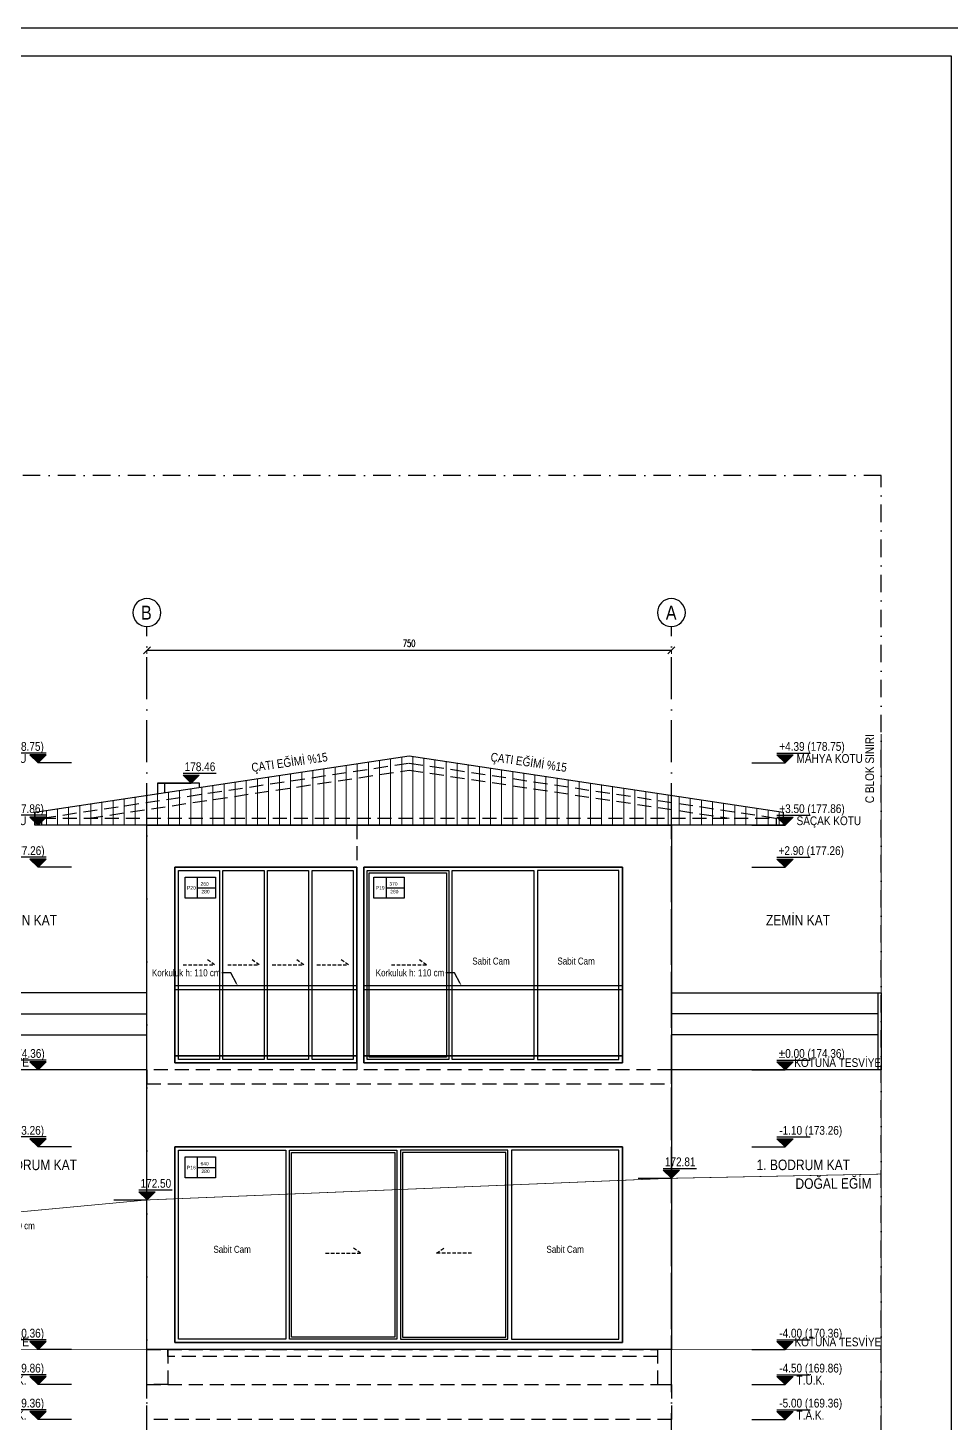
# Model space of a CAD drawing. Header units: millimetres. Extents: x 82776 to 137242, y 11666 to 27998.
# Drawn here: x 115761 to 117081, y 17114 to 19109 of the extents above; entities that cross this region are included whole.
import ezdxf
from ezdxf import colors
from ezdxf.entities.mleader import LeaderData, LeaderLine
from ezdxf.enums import TextEntityAlignment as Align
from ezdxf.math import Vec2, Vec3

# ---------------------------------------------------------------- set-up
doc = ezdxf.new("R2010")
doc.units = ezdxf.units.MM
for name, pattern in [('( Hidden )', [0.375, 0.25, -0.125]), ('ACAD_ISO03W100', [30, 12, -18]), ('ACAD_ISO10W100', [18, 12, -3, 0, -3]), ('DASHDOT', [1, 0.5, -0.25, 0, -0.25]), ('DASHED', [15, 10, -5])]:
    doc.linetypes.add(name, pattern=pattern)
doc.layers.add('0_IFC_Blok Sınırı', color=32, linetype='ACAD_ISO03W100', lineweight=0)
for name, color, linetype in [('0_IFC_Concrete Trace', 253, '( Hidden )'), ('0_IFC_Dimension_Exterior_50', 253, 'Continuous'), ('0_IFC_Elevation_2', 31, 'Continuous'), ('0_IFC_Elevation_3', 21, 'Continuous'), ('0_IFC_Elevation_4', 11, 'Continuous'), ('0_IFC_Elevation_5', 252, 'Continuous'), ('0_IFC_Grid', 14, 'ACAD_ISO10W100'), ('0_IFC_Grid_Text_100', 14, 'Continuous'), ('0_IFC_Hatch', 250, 'Continuous'), ('0_IFC_Legend_Viewport', 7, 'Continuous'), ('0_IFC_Notation_Level_50', 160, 'Continuous'), ('0_IFC_Notation_Section_50', 10, 'Continuous'), ('0_IFC_Text_Explanation_20', 231, 'Continuous'), ('0_IFC_Text_Explanation_50', 231, 'Continuous'), ('2_IFC_Handrail', 181, 'Continuous'), ('3_IFC_Window', 136, 'Continuous'), ('7_IFC_Landscape', 45, 'Continuous')]:
    doc.layers.add(name, color=color, linetype=linetype)
doc.styles.add('IFC_TEXT', font='ARIALN.TTF')
doc.styles.add('IFC_TEXT_DIM', font='romans.shx', dxfattribs={"width": 0.7})
doc.styles.get("Standard").update_dxf_attribs({"font": 'arial.ttf'})
doc.dimstyles.new('IFC_Dim50', dxfattribs={"dimtxt": 10, "dimasz": 10, "dimexe": 0.00125, "dimexo": 0.000625, "dimgap": 5, "dimtad": 1, "dimdec": 4, "dimrnd": 0.5, "dimzin": 9, "dimtxsty": 'IFC_TEXT_DIM', "dimblk": 'OBLIQUE', "dimcen": -2.5, "dimclrd": 256, "dimclre": 256, "dimclrt": 256, "dimazin": 0, "dimtfac": 1, "dimtdec": 4, "dimtix": 1, "dimtmove": 1, "dimatfit": 3, "dimfxl": 5, "dimfxlon": 1, "dimtfillclr": 256, "dimlwd": -1, "dimlwe": 5, "dimarcsym": 0})

# ---------------------------------------------------------------- blocks, each defined once
blk = doc.blocks.new('*U2564')
at = {"layer": '0_IFC_Legend_Viewport', "transparency": 33554687}
blk.add_lwpolyline([(-2582.559878311266, 2920.000000000932), (0, 2920.000000000932), (0, 0), (-2582.559878311266, 0)], close=True, dxfattribs=at)
at = {"style": 'IFC_TEXT'}
for tag, p in [('PAFTA', (-2118.308722320522, 17.92217528726905)), ('KOT', (-1159.062316709198, 17.96195260528475)), ('OLCEK', (-110.4468044673558, 17.90858112834394))]:
    blk.add_attdef(tag, p, '', height=35, dxfattribs=at)
blk = doc.blocks.new('0_IFC_AXIS_TEXT_100')
at = {"layer": '0_IFC_Grid_Text_100'}
blk.add_circle((0, 1000), 1000, dxfattribs=at)
at = {"layer": '0_IFC_Grid_Text_100', "style": 'IFC_TEXT'}
blk.add_attdef('AXIS_NO', text='', height=1000, dxfattribs=at).set_placement((0, 992.7158909265999), align=Align.MIDDLE_CENTER)
blk = doc.blocks.new('_Oblique')
at = {"color": 0, "linetype": 'ByBlock', "lineweight": -2}
blk.add_line((-0.5, -0.5), (0.5, 0.5), dxfattribs=at)
blk = doc.blocks.new('*D2534')
at = {"layer": '0_IFC_Dimension_Exterior_50', "lineweight": 5, "transparency": 16777216}
for p, q in [((113865.348966782, 18658.34858743125), (113865.348966782, 18663.34983743125)), ((114615.348966782, 18658.34858743125), (114615.348966782, 18663.34983743125))]:
    blk.add_line(p, q, dxfattribs=at)
at = {"layer": '0_IFC_Dimension_Exterior_50', "transparency": 16777216}
blk.add_line((113865.348966782, 18663.34858743125), (114615.348966782, 18663.34858743125), dxfattribs=at)
at = {"layer": 'Defpoints', "color": 0, "transparency": 16777216}
for p in [(114615.348966782, 18663.34858743125), (113865.348966782, 18597.29990863693), (114615.348966782, 18597.29990863622)]:
    blk.add_point(p, dxfattribs=at)
at = {"layer": '0_IFC_Dimension_Exterior_50', "transparency": 16777216, "xscale": 10, "yscale": 10, "zscale": 10, "rotation": 180}
blk.add_blockref('_Oblique', (113865.348966782, 18663.34858743125), dxfattribs=at)
at = {"layer": '0_IFC_Dimension_Exterior_50', "transparency": 16777216, "xscale": 10, "yscale": 10, "zscale": 10}
blk.add_blockref('_Oblique', (114615.348966782, 18663.34858743125), dxfattribs=at)
at = {"layer": '0_IFC_Dimension_Exterior_50', "transparency": 16777216, "insert": (114240.348966782, 18673.34858743125), "char_height": 10, "attachment_point": 5, "style": 'IFC_TEXT_DIM'}
blk.add_mtext('750', dxfattribs=at)
blk = doc.blocks.new('0_IFC_WINDOWTAG_EL')
blk.add_wipeout([(1.191932521083002, 15.000000000000021), (23.00000000000002, 15.000000000000021), (23.00000000000002, 2.4868995751603507e-14), (1.191932521083002, 2.4868995751603507e-14)])
at = {"layer": '0_IFC_Text_Explanation_50'}
blk.add_lwpolyline([(1.191932521083003, 15), (23, 15), (23, 0), (1.191932521083003, 0)], close=True, dxfattribs=at)
for points in [[(10, 15), (10, 0)], [(10, 7.5), (23, 7.5)]]:
    blk.add_lwpolyline(points, dxfattribs=at)
for tag, p in [('EN', (12.1224833712622, 8.96334404722438)), ('KOD', (1.884709104908438, 6.157988156248393)), ('YÜKSEKLİK', (12.53212824393995, 3.473431887337937))]:
    blk.add_attdef(tag, p, '', height=2.5, dxfattribs=at)
blk = doc.blocks.new('*U2547')
blk.add_wipeout([(0, -1.1368683772161603e-13), (639.9999999999999, -2.661408871063031e-10), (640.0000000000007, -279.99999999999824), (-1.1641532182693481e-10, -280)])
at = {"layer": '3_IFC_Window'}
for points in [[(163.75, -5.000001530888766), (317.4999999991269, -5.000001530886947), (317.4889333323954, -274.9999999999982), (163.7389333332685, -275)], [(166.7498770395614, -8.000001530888767), (314.4998770336388, -8.000001530886948), (314.489056292834, -271.9999999999982), (166.7390562987566, -272)], [(476.2500000000145, -5.000001530885128), (322.5, -5.000001530886947), (322.5110666667315, -274.9999999999982), (476.261066666746, -274.9999999999964)], [(473.2501229604531, -8.000001530885129), (325.5001229654881, -8.000001530886948), (325.5109437062929, -271.9999999999982), (473.2609437012579, -271.9999999999964)], [(634.9889333333849, -5.000001530886947), (481.2500000000145, -5.000001530885128), (481.261066666746, -274.9999999999964), (635.0000000001164, -274.9999999999982)]]:
    blk.add_lwpolyline(points, close=True, dxfattribs=at)
at = {"layer": '3_IFC_Window', "linetype": '( Hidden )', "ltscale": 20}
for points in [[(215.6248770370293, -152.2377472059543), (265.6248770370293, -152.2377472059543), (253.5363473433681, -143.5764531628902)], [(424.3751229629706, -152.2377472059543), (374.3751229629706, -152.2377472059543), (386.4636526566319, -143.5764531628902)]]:
    blk.add_lwpolyline(points, dxfattribs=at)
at = {"transparency": 33554687}
ref = blk.add_blockref('0_IFC_WINDOWTAG_EL', (12.12672376968839, -44.49952362805743), dxfattribs=dict(at, xscale=2, yscale=2, zscale=2))
ref.add_attrib('YÜKSEKLİK', '280', (38.02389228121319, -37.55265985384722), dxfattribs={"layer": '0_IFC_Text_Explanation_20', "height": 5})
ref.add_attrib('EN', '640', (36.74406515456212, -26.57283553436537), dxfattribs={"layer": '0_IFC_Text_Explanation_20', "height": 5})
ref.add_attrib('KOD', 'P16', (17.45899761321197, -32.18354731567342), dxfattribs={"layer": '0_IFC_Text_Explanation_20', "height": 5})
at = {"layer": '0_IFC_Text_Explanation_50', "char_height": 10, "attachment_point": 5, "style": 'IFC_TEXT'}
for insert in [(81.88053333330026, -146.7130825418044, -87363.20190429698), (558.1194666667142, -146.7130825417953, -87363.20190429698)]:
    blk.add_mtext_dynamic_manual_height_columns('Sabit Cam', width=167.3509274624193, gutter_width=12.5, heights=[0], dxfattribs=dict(at, insert=insert))
at = {"layer": '3_IFC_Window'}
for points in [[(0, 0), (640, 1.819e-12), (639.9999999998835, -279.9999999999982), (-1.164153e-10, -280)], [(5.011066666615079, -5.000001530888766), (158.75, -5.000001530888766), (158.7389333332685, -275), (4.999999999883584, -275)]]:
    blk.add_lwpolyline(points, close=True, dxfattribs=at)
blk = doc.blocks.new('*U2548')
blk.add_wipeout([(0, 280.0000000000946), (260, 280.00000000000006), (260, 0), (0, 9.455902727495413e-11)])
at = {"layer": '3_IFC_Window'}
blk.add_lwpolyline([(0, 280.0000000000946), (260, 280), (260, 0), (0, 9.45874e-11)], close=True, dxfattribs=at)
for points in [[(63.75, 5.000000000069121), (5, 5.000000000094587), (5, 275.0000000000946), (63.75, 275.0000000000691), (63.75, 5.000000000069121)], [(127.5, 5.000000000069121), (68.75, 5.000000000094587), (68.75, 275.0000000000946), (127.5, 275.0000000000691), (127.5, 5.000000000069121)], [(191.25, 5.000000000069121), (132.5, 5.000000000094587), (132.5, 275.0000000000946), (191.25, 275.0000000000691), (191.25, 5.000000000069121)], [(255, 5.000000000069121), (196.25, 5.000000000094587), (196.25, 275.0000000000946), (255, 275.0000000000691), (255, 5.000000000069121)]]:
    blk.add_lwpolyline(points, dxfattribs=at)
at = {"layer": '3_IFC_Window', "linetype": '( Hidden )', "ltscale": 20}
for points in [[(11.875, 140.0000000000564), (56.875, 140.0000000000564), (44.63903087090876, 148.6764658400097)], [(75.625, 140.0000000000564), (120.625, 140.0000000000564), (108.3890308709087, 148.6764658400097)], [(139.375, 140.0000000000564), (184.375, 140.0000000000564), (172.1390308709087, 148.6764658400097)], [(203.125, 140.0000000000564), (248.125, 140.0000000000564), (235.8890308709088, 148.6764658400097)]]:
    blk.add_lwpolyline(points, dxfattribs=at)
at = {"transparency": 33554687}
ref = blk.add_blockref('0_IFC_WINDOWTAG_EL', (12.1161349578324, 235.5000000000946), dxfattribs=dict(at, xscale=2, yscale=2, zscale=2))
ref.add_attrib('YÜKSEKLİK', '280', (38.0133034693572, 242.4468637743048), dxfattribs={"layer": '0_IFC_Text_Explanation_20', "height": 5})
ref.add_attrib('EN', '260', (36.73347634270613, 253.4266880937867), dxfattribs={"layer": '0_IFC_Text_Explanation_20', "height": 5})
ref.add_attrib('KOD', 'P20', (17.44840880141419, 247.8159763124786), dxfattribs={"layer": '0_IFC_Text_Explanation_20', "height": 5})
blk = doc.blocks.new('*U2549')
blk.add_wipeout([(1.1638690011750441e-10, 279.9999999999992), (370.0000000001164, 279.99999999999795), (370.0000000001175, 1.9940671336371452e-10), (0, 2.006572685786523e-10)])
at = {"layer": '3_IFC_Window'}
for points in [[(1.164153e-10, 280), (370.0000000001164, 280.0000000001983), (370, 2.000888e-10), (0, 0)], [(5.011066666731494, 274.9999984691094), (121.6576666667824, 274.9999984691094), (121.6466000000509, 5), (5, 5)], [(126.6576666667824, 274.9999984691094), (243.3423333325773, 274.9999984691131), (243.3312666658458, 5.000000000001818), (126.6466000000509, 5)], [(365.0000000001164, 274.9999984691167), (248.3423333334504, 274.9999984691131), (248.3534000001819, 5.000000000001818), (365.0110666668479, 5.000000000003637)]]:
    blk.add_lwpolyline(points, close=True, dxfattribs=at)
at = {"layer": '3_IFC_Window', "linetype": '( Hidden )', "ltscale": 20}
blk.add_lwpolyline([(39.78254370384093, 139.9999999997817), (89.78254370384091, 139.9999999997817), (77.69401401017967, 148.6612940428458)], dxfattribs=at)
at = {"layer": '0_IFC_Text_Explanation_50', "char_height": 10, "attachment_point": 5, "style": 'IFC_TEXT'}
for insert in [(182.078833333464, 145.5246646639498, -87363.20190429698), (303.7500000005675, 145.5246646639534, -87363.20190429698)]:
    blk.add_mtext_dynamic_manual_height_columns('Sabit Cam', width=167.3509274624193, gutter_width=12.5, heights=[0], dxfattribs=dict(at, insert=insert))
at = {"transparency": 33554687}
ref = blk.add_blockref('0_IFC_WINDOWTAG_EL', (12.12672376980481, 235.5004763719407), dxfattribs=dict(at, xscale=2, yscale=2, zscale=2))
ref.add_attrib('YÜKSEKLİK', '280', (38.02389228132961, 242.447340146151), dxfattribs={"layer": '0_IFC_Text_Explanation_20', "height": 5})
ref.add_attrib('EN', '370', (36.74406515467854, 253.4271644656328), dxfattribs={"layer": '0_IFC_Text_Explanation_20', "height": 5})
ref.add_attrib('KOD', 'P19', (17.45899761332839, 247.8164526843248), dxfattribs={"layer": '0_IFC_Text_Explanation_20', "height": 5})
at = {"layer": '3_IFC_Window'}
blk.add_lwpolyline([(8.010943703760859, 271.9999984691094), (118.6575437012943, 271.9999984691094), (118.6467229604895, 7.999999999998181), (8.000122962956082, 8)], close=True, dxfattribs=at)
blk = doc.blocks.new('C_GR3_DOGRAMALAR')
for name, p in [('*U2548', (-709.9999999997817, 459.9999999999054)), ('*U2549', (-439.9999999976716, 459.9999999999054)), ('*U2547', (-709.9999999997817, 340))]:
    blk.add_blockref(name, p)
blk = doc.blocks.new('*U2565')
at = {"layer": '2_IFC_Handrail'}
for points in [[(260.00000000211, 95), (260.00000000211, 100), (-5.82077e-11, 100), (0, 95)], [(0, 95), (260.0000000021682, 95), (260.0000000021682, 0), (0, 0)], [(260.0000000021682, 0), (260.0000000021682, -10), (0, -10), (0, 0)]]:
    blk.add_lwpolyline(points, close=True, dxfattribs=at)
blk = doc.blocks.new('*U2566')
at = {"layer": '2_IFC_Handrail'}
for points in [[(370.0000000001164, 95), (370.0000000001164, 100), (-5.82077e-11, 100), (0, 95)], [(0, 95), (370.0000000001746, 95), (370.0000000001746, 0), (0, 0)], [(370.0000000001746, 0), (370.0000000001746, -10), (0, -10), (0, 0)]]:
    blk.add_lwpolyline(points, close=True, dxfattribs=at)
blk = doc.blocks.new('C_GR3_ALTLIK')
at = {"layer": '0_IFC_Hatch', "lineweight": 0}
h = blk.add_hatch(dxfattribs=at)
h.set_pattern_fill('LINE', color=256, scale=5, angle=90)
h.set_pattern_definition([(90, (-67267.27792039762, -17219.19532908898), (-15.875, 1e-15), [])])
h.paths.add_polyline_path([(-910.0000000042928, 768.6118742026192), (-375.0000000040018, 848.8618742055477), (159.9999999957072, 768.6118742027065), (159.9999999957072, 749.999999994441), (-910.0000000042928, 749.999999994441)])
at = {"layer": '0_IFC_Elevation_2'}
blk.add_lwpolyline([(-750.0000000023283, 749.999999994441), (-7.275958e-10, 749.999999994441), (0, -3.638e-12), (-750.0000000016007, -3.638e-12)], close=True, dxfattribs=at)
at = {"layer": '0_IFC_Elevation_3'}
for points in [[(-910.0000000042928, 768.6118742026192), (-375.0000000040018, 848.8618742055477), (159.9999999957072, 768.6118742027065), (159.9999999957072, 749.999999994441), (-910.0000000042928, 749.999999994441)], [(-710.000000005064, 409.9999999999964), (-450.000000005064, 409.9999999999964), (-450.000000005064, 689.9999999999962), (-710.000000005064, 689.9999999999962)], [(-440.000000002954, 409.9999999999018), (-70.00000000295404, 409.9999999999018), (-70.00000000295404, 689.9999999999018), (-440.000000002954, 689.9999999999018)], [(-710.0000000051805, 9.999999999996362), (-70.00000000518048, 9.999999999996362), (-70.00000000518048, 289.9999999999963), (-710.0000000051805, 289.9999999999963)]]:
    blk.add_lwpolyline(points, close=True, dxfattribs=at)
at = {"layer": '0_IFC_Elevation_4'}
blk.add_lwpolyline([(-674.9973763584421, 803.8622677507628), (-674.9973763584421, 809.9999999854153), (-725.0000000009459, 809.9999999854153), (-725.0000000009459, 796.361874204118)], dxfattribs=at)
at = {"layer": '0_IFC_Elevation_5'}
blk.add_lwpolyline([(-725.0000000009459, 809.9999999854153), (-735.0000000009458, 809.9999999854153), (-735.0000000009458, 794.8618742040634)], dxfattribs=at)
for name, p in [('*U2565', (-710.000000005064, 420.0000000000182)), ('*U2566', (-440.000000002954, 419.9999999999054))]:
    blk.add_blockref(name, p)
blk = doc.blocks.new('C_GR3_DOS IZI')
at = {"layer": '0_IFC_Concrete Trace', "linetype": '( Hidden )', "ltscale": 80}
for points in [[(-899.99999999578, 809.9999999866122), (-375.0000000024738, 888.7499999884385), (149.9999999908323, 809.9999999866122)], [(-832.5875052776245, 809.9999999866122), (-375.0000000024738, 878.6381257803514), (82.58750527267694, 809.9999999866122)], [(-749.9999999975989, 450), (-749.9999999975989, 799.999999985419)], [(-449.999999996362, 799.9999999944447), (-449.999999996362, 450)], [(4.0017767e-09, 450), (3.6379788e-09, 799.9999999944447)], [(-749.9999999967403, 50), (-749.9999999975989, 424.9999999972206)], [(4.3655746e-09, 50), (4.0017767e-09, 424.9999999972206)]]:
    blk.add_lwpolyline(points, dxfattribs=at)
for points in [[(149.9999999908177, 799.9999999854261), (-899.99999999578, 799.999999985419), (-899.99999999578, 809.9999999866122), (149.9999999908323, 809.9999999866122)], [(-750, 430), (0, 430), (0, 450), (-750, 450)], [(-719.9999999967404, 0), (-749.9999999967403, 0), (-749.9999999967403, 50), (-719.9999999967404, 50)], [(-19.99999999806459, 40), (-719.9999999980645, 40), (-719.9999999980645, 50), (-19.99999999806459, 50)], [(3.259629e-09, 50), (-19.99999999806459, 50), (-19.99999999806459, 2.1718733e-09), (3.259629e-09, 2.1718733e-09)], [(3.5652192e-09, -50), (-749.9999999964347, -50), (-749.9999999964347, 0), (3.5652192e-09, 0)]]:
    blk.add_lwpolyline(points, close=True, dxfattribs=at)
blk = doc.blocks.new('0_IFC_NOT_RUDELEVEL_50_N')
at = {"layer": '0_IFC_Notation_Level_50'}
h = blk.add_hatch(color=256, dxfattribs=at)
h.dxf.hatch_style = 1
h.paths.add_polyline_path([(-201.6000000000931, 201.6000000001513), (201.5999999996274, 201.6000000001513), (0, 0)])
for p, q in [((-834.4000000003726, 0), (0, 0)), ((-201.6000000000931, 246.4000000000815), (627.1999999997206, 246.4000000000815))]:
    blk.add_line(p, q, dxfattribs=at)
blk.add_lwpolyline([(-201.6000000000931, 201.6000000001513), (201.5999999996274, 201.6000000001513), (0, 0), (-201.6000000000931, 201.6000000001513)], dxfattribs=at)
at = {"layer": '0_IFC_Notation_Level_50', "style": 'IFC_TEXT'}
blk.add_attdef('LEVEL', (-201.6000000000931, 302.4000000001397), '', height=280, dxfattribs=at)
blk = doc.blocks.new('C_GR3_DE')
at = {"layer": '0_IFC_Elevation_4', "linetype": 'DASHED', "const_width": 1}
blk.add_lwpolyline([(300.0051041942352, 351.0001020792624), (7.275958e-10, 344.9999999935826), (-749.9999999993306, 314.0000000013315), (-1184.999999995358, 273.1950794195836)], dxfattribs=at)
ref = blk.add_blockref('0_IFC_NOT_RUDELEVEL_50_N', (5.151378e-09, 344.9999999979991), dxfattribs=dict(xscale=0.057142857142768, yscale=0.057142857142768, zscale=0.057142857142768))
ref.add_attrib('LEVEL', '172.81', (-9.29012277800939, 362.2799999991912), dxfattribs={"layer": '0_IFC_Notation_Level_50', "height": 12.5, "style": 'IFC_TEXT'})
ref = blk.add_blockref('0_IFC_NOT_RUDELEVEL_50_N', (-749.780494571416, 314.2195054292461), dxfattribs=dict(xscale=0.057142857142768, yscale=0.057142857142768, zscale=0.057142857142768))
ref.add_attrib('LEVEL', '172.50', (-759.0706173545768, 331.4995054304382), dxfattribs={"layer": '0_IFC_Notation_Level_50', "height": 12.5, "style": 'IFC_TEXT'})
at = {"layer": '0_IFC_Elevation_4', "linetype": 'DASHED', "ltscale": 3, "insert": (177.4284344308253, 344.7626513080468), "char_height": 14.99999999999999, "attachment_point": 1, "rotation": 0.3370912913655577, "style": 'IFC_TEXT'}
blk.add_mtext_dynamic_manual_height_columns('\\pxt4;DOĞAL EĞİM', width=252.2965227574567, gutter_width=124.9999999999999, heights=[0], dxfattribs=at)
blk = doc.blocks.new('*U2555')
ref = blk.add_blockref('0_IFC_NOT_RUDELEVEL_50_N', (1.45519e-11, 939), dxfattribs=dict(xscale=0.057142857142768, yscale=0.057142857142768, zscale=0.057142857142768))
ref.add_attrib('LEVEL', '+4.39 (178.75)', (-8.19871759902162, 956.280000001192), dxfattribs={"layer": '0_IFC_Notation_Level_50', "height": 12.5, "style": 'IFC_TEXT'})
ref = blk.add_blockref('0_IFC_NOT_RUDELEVEL_50_N', (1.45519e-11, 850), dxfattribs=dict(xscale=0.057142857142768, yscale=0.057142857142768, zscale=0.057142857142768))
ref.add_attrib('LEVEL', '+3.50 (177.86)', (-8.19871759902162, 867.2800000011921), dxfattribs={"layer": '0_IFC_Notation_Level_50', "height": 12.5, "style": 'IFC_TEXT'})
ref = blk.add_blockref('0_IFC_NOT_RUDELEVEL_50_N', (0, 790), dxfattribs=dict(xscale=0.057142857142768, yscale=0.057142857142768, zscale=0.057142857142768))
ref.add_attrib('LEVEL', '+2.90 (177.26)', (-9.298649386153556, 807.280000001192), dxfattribs={"layer": '0_IFC_Notation_Level_50', "height": 12.5, "style": 'IFC_TEXT'})
ref = blk.add_blockref('0_IFC_NOT_RUDELEVEL_50_N', (0, 500), dxfattribs=dict(xscale=0.057142857142768, yscale=0.057142857142768, zscale=0.057142857142768))
ref.add_attrib('LEVEL', '%%P0.00 (174.36)', (-9.298649386153556, 517.280000001192), dxfattribs={"layer": '0_IFC_Notation_Level_50', "height": 12.5, "style": 'IFC_TEXT'})
ref = blk.add_blockref('0_IFC_NOT_RUDELEVEL_50_N', (-1.45519e-11, 390), dxfattribs=dict(xscale=0.057142857142768, yscale=0.057142857142768, zscale=0.057142857142768))
ref.add_attrib('LEVEL', '-1.10 (173.26)', (-8.198717599050722, 407.2800000011921), dxfattribs={"layer": '0_IFC_Notation_Level_50', "height": 12.5, "style": 'IFC_TEXT'})
ref = blk.add_blockref('0_IFC_NOT_RUDELEVEL_50_N', (-1.45519e-11, 100), dxfattribs=dict(xscale=0.057142857142768, yscale=0.057142857142768, zscale=0.057142857142768))
ref.add_attrib('LEVEL', '-4.00 (170.36)', (-8.198717599050722, 117.2800000011921), dxfattribs={"layer": '0_IFC_Notation_Level_50', "height": 12.5, "style": 'IFC_TEXT'})
ref = blk.add_blockref('0_IFC_NOT_RUDELEVEL_50_N', (0, 50), dxfattribs=dict(xscale=0.057142857142768, yscale=0.057142857142768, zscale=0.057142857142768))
ref.add_attrib('LEVEL', '-4.50 (169.86)', (-8.198717599036172, 67.2800000011921), dxfattribs={"layer": '0_IFC_Notation_Level_50', "height": 12.5, "style": 'IFC_TEXT'})
ref = blk.add_blockref('0_IFC_NOT_RUDELEVEL_50_N', (0, 0), dxfattribs=dict(xscale=0.057142857142768, yscale=0.057142857142768, zscale=0.057142857142768))
ref.add_attrib('LEVEL', '-5.00 (169.36)', (-8.198717599036172, 17.28000000119209), dxfattribs={"layer": '0_IFC_Notation_Level_50', "height": 12.5, "style": 'IFC_TEXT'})
at = {"layer": '0_IFC_Notation_Level_50', "char_height": 12.5, "attachment_point": 1, "style": 'IFC_TEXT'}
for s, insert in [('MAHYA KOTU', (16.51999999997497, 951.5199999999895)), ('SAÇAK KOTU', (16.51999999997497, 862.5199999999894)), ('T.Ü.K.', (16.51999999994586, 62.51999999998952)), ('T.A.K.', (16.51999999994586, 12.51999999998952))]:
    blk.add_mtext_dynamic_manual_height_columns(s, width=128.3106315198238, gutter_width=12.5, heights=[0], dxfattribs=dict(at, insert=insert))
at = {"layer": '0_IFC_Text_Explanation_50', "char_height": 15, "attachment_point": 5, "style": 'IFC_TEXT'}
for s, insert in [('\\pxt4;ZEMİN KAT', (18.61100698023802, 714.0799999999836)), ('\\pxi-3,l4,t4;1. BODRUM KAT', (18.61100698023802, 364.0799999999836))]:
    blk.add_mtext_dynamic_manual_height_columns(s, width=215.825328234554, gutter_width=125, heights=[0], dxfattribs=dict(at, insert=insert))
blk = doc.blocks.new('*U2556')
ref = blk.add_blockref('0_IFC_NOT_RUDELEVEL_50_N', (1.45519e-11, 939), dxfattribs=dict(xscale=-0.057142857142768, yscale=0.057142857142768, zscale=0.057142857142768))
ref.add_attrib('LEVEL', '+4.39 (178.75)', (-85.27843110490564, 956.280000001192), dxfattribs={"layer": '0_IFC_Notation_Level_50', "height": 12.5, "style": 'IFC_TEXT'})
ref = blk.add_blockref('0_IFC_NOT_RUDELEVEL_50_N', (1.45519e-11, 850), dxfattribs=dict(xscale=-0.057142857142768, yscale=0.057142857142768, zscale=0.057142857142768))
ref.add_attrib('LEVEL', '+3.50 (177.86)', (-85.27843110490564, 867.2800000011921), dxfattribs={"layer": '0_IFC_Notation_Level_50', "height": 12.5, "style": 'IFC_TEXT'})
ref = blk.add_blockref('0_IFC_NOT_RUDELEVEL_50_N', (2.91038e-11, 790), dxfattribs=dict(xscale=-0.057142857142768, yscale=0.057142857142768, zscale=0.057142857142768))
ref.add_attrib('LEVEL', '+2.90 (177.26)', (-84.17849931777369, 807.280000001192), dxfattribs={"layer": '0_IFC_Notation_Level_50', "height": 12.5, "style": 'IFC_TEXT'})
ref = blk.add_blockref('0_IFC_NOT_RUDELEVEL_50_N', (2.91038e-11, 500), dxfattribs=dict(xscale=-0.057142857142768, yscale=0.057142857142768, zscale=0.057142857142768))
ref.add_attrib('LEVEL', '%%P0.00 (174.36)', (-85.27843110494968, 517.280000001192), dxfattribs={"layer": '0_IFC_Notation_Level_50', "height": 12.5, "style": 'IFC_TEXT'})
ref = blk.add_blockref('0_IFC_NOT_RUDELEVEL_50_N', (4.36557e-11, 390), dxfattribs=dict(xscale=-0.057142857142768, yscale=0.057142857142768, zscale=0.057142857142768))
ref.add_attrib('LEVEL', '-1.10 (173.26)', (-81.3476671212476, 407.2800000011921), dxfattribs={"layer": '0_IFC_Notation_Level_50', "height": 12.5, "style": 'IFC_TEXT'})
ref = blk.add_blockref('0_IFC_NOT_RUDELEVEL_50_N', (4.36557e-11, 100), dxfattribs=dict(xscale=-0.057142857142768, yscale=0.057142857142768, zscale=0.057142857142768))
ref.add_attrib('LEVEL', '-4.00 (170.36)', (-81.3476671212476, 117.2800000011921), dxfattribs={"layer": '0_IFC_Notation_Level_50', "height": 12.5, "style": 'IFC_TEXT'})
ref = blk.add_blockref('0_IFC_NOT_RUDELEVEL_50_N', (2.91038e-11, 50), dxfattribs=dict(xscale=-0.057142857142768, yscale=0.057142857142768, zscale=0.057142857142768))
ref.add_attrib('LEVEL', '-4.50 (169.86)', (-81.34766712126213, 67.28000000119211), dxfattribs={"layer": '0_IFC_Notation_Level_50', "height": 12.5, "style": 'IFC_TEXT'})
ref = blk.add_blockref('0_IFC_NOT_RUDELEVEL_50_N', (2.91038e-11, 0), dxfattribs=dict(xscale=-0.057142857142768, yscale=0.057142857142768, zscale=0.057142857142768))
ref.add_attrib('LEVEL', '-5.00 (169.36)', (-81.34766712126213, 17.2800000011921), dxfattribs={"layer": '0_IFC_Notation_Level_50', "height": 12.5, "style": 'IFC_TEXT'})
at = {"layer": '0_IFC_Notation_Level_50', "char_height": 12.5, "attachment_point": 3, "style": 'IFC_TEXT'}
for s, insert in [('MAHYA KOTU', (-16.51999999994586, 951.5199999999895)), ('SAÇAK KOTU', (-16.51999999994586, 862.5199999999894)), ('T.Ü.K.', (-16.51999999991676, 62.51999999998952)), ('T.A.K.', (-16.51999999991676, 12.51999999998952))]:
    blk.add_mtext_dynamic_manual_height_columns(s, width=128.3106315198238, gutter_width=12.5, heights=[0], dxfattribs=dict(at, insert=insert))
at = {"layer": '0_IFC_Text_Explanation_50', "char_height": 15, "attachment_point": 5, "style": 'IFC_TEXT'}
for s, insert in [('\\pxt4;ZEMİN KAT', (-18.61100698020891, 714.0799999999836)), ('\\pxi-3,l4,t4;1. BODRUM KAT', (-18.61100698020891, 364.0799999999836))]:
    blk.add_mtext_dynamic_manual_height_columns(s, width=215.825328234554, gutter_width=125, heights=[0], dxfattribs=dict(at, insert=insert))
blk = doc.blocks.new('C_GR3_AKS')
at = {"layer": '0_IFC_Grid', "ltscale": 5}
for points in [[(113865.3489667796, 17512.29990865466), (113865.3489667822, 18697.29990865439)], [(114615.3489667796, 17512.29990865466), (114615.3489667822, 18697.29990865439)]]:
    blk.add_lwpolyline(points, dxfattribs=at)
ref = blk.add_blockref('0_IFC_AXIS_TEXT_100', (113865.3489667822, 18697.29990865439), dxfattribs=dict(xscale=-0.02, yscale=0.02, zscale=0.02))
ref.add_attrib('AXIS_NO', 'B', dxfattribs={"layer": '0_IFC_Grid_Text_100', "height": 20.00000000000003, "rotation": 1.6675461e-09, "style": 'IFC_TEXT'}).set_placement((113864.5849831525, 18717.15422647319), align=Align.MIDDLE_CENTER)
ref = blk.add_blockref('0_IFC_AXIS_TEXT_100', (114615.3489667822, 18697.29990865439), dxfattribs=dict(xscale=-0.02, yscale=0.02, zscale=0.02))
ref.add_attrib('AXIS_NO', 'A', dxfattribs={"layer": '0_IFC_Grid_Text_100', "height": 20.00000000000003, "rotation": 1.6675461e-09, "style": 'IFC_TEXT'}).set_placement((114615.0761154854, 18717.1542264732), align=Align.MIDDLE_CENTER)
ref = blk.add_blockref('0_IFC_AXIS_TEXT_100', (113865.3489667796, 17472.29990865466), dxfattribs=dict(xscale=-0.02, yscale=0.02, zscale=0.02))
ref.add_attrib('AXIS_NO', 'B', dxfattribs={"layer": '0_IFC_Grid_Text_100', "height": 20.00000000000003, "rotation": 1.6675461e-09, "style": 'IFC_TEXT'}).set_placement((113864.5849831499, 17492.15422647346), align=Align.MIDDLE_CENTER)
ref = blk.add_blockref('0_IFC_AXIS_TEXT_100', (114615.3489667796, 17472.29990865466), dxfattribs=dict(xscale=-0.02, yscale=0.02, zscale=0.02))
ref.add_attrib('AXIS_NO', 'A', dxfattribs={"layer": '0_IFC_Grid_Text_100', "height": 20.00000000000003, "rotation": 1.6675461e-09, "style": 'IFC_TEXT'}).set_placement((114615.0761154828, 17492.15422647348), align=Align.MIDDLE_CENTER)
at = {"layer": '0_IFC_Dimension_Exterior_50'}
dim = blk.add_linear_dim(base=(114615.348966782, 18663.34858743125), p1=(113865.348966782, 18597.29990863693), p2=(114615.348966782, 18597.29990863622), angle=180, dimstyle='IFC_Dim50', dxfattribs=at)
dim.commit()
dim.dimension.update_dxf_attribs({"geometry": '*D2534', "text_midpoint": (114240.348966782, 18673.34858743125)})
blk = doc.blocks.new('C_GR3_YAZI')
at = {"layer": '0_IFC_Text_Explanation_50', "char_height": 12.5, "style": 'IFC_TEXT'}
for insert, attachment_point, rotation in [((-226.3282919489284, -21.34331216463397), 1, 8.133936326289904), ((226.3282919557969, -21.34331216463397), 3, 351.8660636737101)]:
    blk.add_mtext_dynamic_manual_height_columns('ÇATI EĞİMİ %15', width=167.3509274624193, gutter_width=12.5, heights=[0], dxfattribs=dict(at, insert=insert, attachment_point=attachment_point, rotation=rotation))
at = {"layer": '0_IFC_Text_Explanation_50'}
ml = blk.add_multileader_mtext('Standard', dxfattribs=at)
ml.set_content('Korkuluk h: 110 cm', color=256, style='IFC_TEXT')
ml.set_leader_properties()
ml.build(insert=Vec2(0, 0))
ml.multileader.update_dxf_attribs({"text_right_attachment_type": 2, "dogleg_length": 0.36})
ctx = ml.context
ctx.base_point, ctx.char_height, ctx.plane_origin = Vec3(-368.1582466735438, -320.945514247559), 10, Vec3(-244.9999999966094, -342.7425424153116)
ctx.right_attachment, ctx.text_align_type = 2, 2
notes = []
notes.append((ctx, [(0, (1, 1, 0), (-255.0900461158453, -320.9659780947622), (-1, 0), 12.58116099426057, [(0, [(-244.9999999966094, -339.7425424153116)], 0, [])])]))
ctx.mtext.insert, ctx.mtext.alignment, ctx.mtext.flow_direction = Vec3(-269.6712071101065, -315.8602482175447), 3, 5
ml = blk.add_multileader_mtext('Standard', dxfattribs=at)
ml.set_content('Korkuluk h: 110 cm', color=256, style='IFC_TEXT')
ml.set_leader_properties()
ml.build(insert=Vec2(0, 0))
ml.multileader.update_dxf_attribs({"text_right_attachment_type": 2, "dogleg_length": 0.36})
ctx = ml.context
ctx.base_point, ctx.char_height, ctx.plane_origin = Vec3(-48.15824667131739, -320.9455142474462), 10, Vec3(75.00000000561704, -342.7425424151989)
ctx.right_attachment, ctx.text_align_type = 2, 2
notes.append((ctx, [(0, (1, 1, 0), (64.9099538863811, -320.9659780946495), (-1, 0), 12.58116099426057, [(0, [(75.00000000561704, -339.7425424151988)], 0, [])])]))
ctx.mtext.insert, ctx.mtext.alignment, ctx.mtext.flow_direction = Vec3(50.32879289211996, -315.860248217432), 3, 5
for ctx, leaders in notes:
    for number, flags, end, landing, length, lines in leaders:
        leader = LeaderData()
        leader.index, (leader.has_last_leader_line, leader.has_dogleg_vector, leader.attachment_direction) = number, flags
        leader.last_leader_point, leader.dogleg_vector, leader.dogleg_length = Vec3(end), Vec3(landing), length
        for number, points, colour, breaks in lines:
            line = LeaderLine()
            line.index, line.vertices, line.color, line.breaks = number, Vec3.list(points), colors.encode_raw_color(colour), breaks
            leader.lines.append(line)
        ctx.leaders.append(leader)
blk = doc.blocks.new('C_GR3')
at = {"layer": '0_IFC_Blok Sınırı', "ltscale": 0.3, "const_width": 1}
blk.add_lwpolyline([(1280.000000018786, -2019.853840315027), (1280.00955900595, -669.8538403515631)], dxfattribs=at)
at = {"layer": '0_IFC_Elevation_3'}
for points in [[(979.9999999988795, -1040.000000012129), (1279.999999998879, -1040.000000011485), (1279.999999999112, -1150.000000011485)], [(1274.999999998879, -1040.000000011496), (1274.999999999112, -1150.000000011496)], [(1274.314024445411, -1070.000000011496), (979.9999999989378, -1070.000000011925)], [(1274.314024445411, -1100.000000011496), (979.9999999989378, -1100.000000011925)], [(1280.000000002226, -1150.000000019954), (980.0000000025901, -1150.000000002997)]]:
    blk.add_lwpolyline(points, dxfattribs=at)
at = {"layer": '0_IFC_Elevation_5'}
for points in [[(229.9999999988649, -1040.000000012827), (-70.00000000113505, -1040.000000012183), (-70.00000000136788, -1150.000000012183)], [(-64.31402444766717, -1070.000000012194), (229.9999999988068, -1070.000000012623)], [(-64.31402444766717, -1100.000000012194), (229.9999999988068, -1100.000000012624)], [(229.9999999986321, -1150.000000012183), (-70.00000000136788, -1150.000000012183), (-70.00009343661075, -1501.00000000299)]]:
    blk.add_lwpolyline(points, dxfattribs=at)
at = {"layer": '0_IFC_Notation_Section_50', "linetype": 'DASHDOT', "ltscale": 50}
blk.add_lwpolyline([(1280.000000018786, -2020.000000001827), (1280.000000018786, -299.8538403132552), (-1102.559878292479, -299.8538403123603), (-1102.559878292479, -2019.999999999069)], close=True, dxfattribs=at)
for name, p in [('*U2556', (74.361267680928, -1650.000000012183)), ('*U2555', (1142.511465006755, -1650.000000012183))]:
    blk.add_blockref(name, p)
ref = blk.add_blockref('0_IFC_NOT_RUDELEVEL_50_N', (293.3315948757954, -740.0000000182335), dxfattribs=dict(xscale=0.057142857142768, yscale=0.057142857142768, zscale=0.057142857142768))
ref.add_attrib('LEVEL', '178.46', (284.0414720926347, -722.7200000170413), dxfattribs={"layer": '0_IFC_Notation_Level_50', "height": 12.5, "style": 'IFC_TEXT'})
at = {"layer": '0_IFC_Blok Sınırı', "insert": (1270.000000018786, -669.8538403515631), "char_height": 12.5, "attachment_point": 9, "rotation": 89.99999999998646, "style": 'IFC_TEXT'}
blk.add_mtext_dynamic_manual_height_columns('C BLOK SINIRI', width=126.8911258711014, gutter_width=12.5, heights=[0], dxfattribs=at)
at = {"layer": '0_IFC_Notation_Level_50', "char_height": 12.5, "attachment_point": 3, "style": 'IFC_TEXT'}
for insert in [(61.44713876841706, -1132.761081945173), (1279.868427174922, -1133.331756685373), (61.4471387592348, -1532.76108193598), (1280.165267667995, -1532.761081935987)]:
    blk.add_mtext_dynamic_manual_height_columns('KOTUNA TESVİYE', width=128.3106315198238, gutter_width=12.5, heights=[0], dxfattribs=dict(at, insert=insert))
at = {"layer": '0_IFC_Text_Explanation_50'}
ml = blk.add_multileader_mtext('Standard', dxfattribs=at)
ml.set_content('Korkuluk h:110 cm', color=256, style='IFC_TEXT')
ml.set_leader_properties()
ml.build(insert=Vec2(0, 0))
ctx = ml.context
ctx.base_point, ctx.char_height, ctx.plane_origin, ctx.plane_x_axis, ctx.plane_y_axis = Vec3(-27.12097394755983, -1372.893532851138), 10, Vec3(-62.11251928737329, -1457.452985863543), Vec3(1, -2.365e-13), Vec3(2.365e-13, 1)
notes = []
notes.append((ctx, [(0, (1, 1, 0), (-35.12097394755983, -1372.893532851136), (1, -2.365e-13), 8, [(0, [(-62.11251928737329, -1412.452985863543)], 0, [])])]))
ctx.mtext.insert, ctx.mtext.text_direction, ctx.mtext.rotation, ctx.mtext.flow_direction = Vec3(-25.12097394755983, -1367.808266821124), Vec3(1, -2.365e-13), 6.283185307179349, 5
for ctx, leaders in notes:
    for number, flags, end, landing, length, lines in leaders:
        leader = LeaderData()
        leader.index, (leader.has_last_leader_line, leader.has_dogleg_vector, leader.attachment_direction) = number, flags
        leader.last_leader_point, leader.dogleg_vector, leader.dogleg_length = Vec3(end), Vec3(landing), length
        for number, points, colour, breaks in lines:
            line = LeaderLine()
            line.index, line.vertices, line.color, line.breaks = number, Vec3.list(points), colors.encode_raw_color(colour), breaks
            leader.lines.append(line)
        ctx.leaders.append(leader)
blk.add_blockref('C_GR3_DOGRAMALAR', (979.9999999976718, -1600.000000002998))
at = {"layer": '7_IFC_Landscape', "const_width": 1}
blk.add_lwpolyline([(1280.000000002226, -1550.000000002998), (-70.00009343661075, -1550.00000000299), (-70.00009343661075, -1511.00000000299), (-204.9999999979191, -1511.000000002994), (-204.9999999977881, -1376.804920583414), (-1102.559878291402, -1461.00000001326)], dxfattribs=at)
for name, p in [('C_GR3_AKS', (-113635.3489667822, -19213.35287874065)), ('C_GR3_ALTLIK', (980.0000000029539, -1550.00000000299)), ('C_GR3_DOS IZI', (979.9999999985884, -1600.000000002998)), ('C_GR3_DE', (979.9999999975698, -1650.000000002998))]:
    blk.add_blockref(name, p)
at = {"layer": '0_IFC_Elevation_3'}
blk.add_blockref('C_GR3_YAZI', (604.999999995518, -690.2574575876642), dxfattribs=at)

msp = doc.modelspace()

# ---------------------------------------------------------------- linework, layer by layer
msp.add_lwpolyline([(82776.3923434407, 19109.34124079679), (82776.39234344049, 16109.34124079679), (125837.1243118046, 16109.12464292398), (125837.1243118048, 19109.12464292398)], close=True)

# ---------------------------------------------------------------- block references
msp.add_blockref('*U2564', (117081.0253314497, 16149.34148878189))

# ---------------------------------------------------------------- next in the draw order: block references
at = {"layer": '0_IFC_Elevation_3'}
msp.add_blockref('C_GR3', (115701.025331431, 18769.34148878674), dxfattribs=at)

doc.saveas('drawing.dxf')
